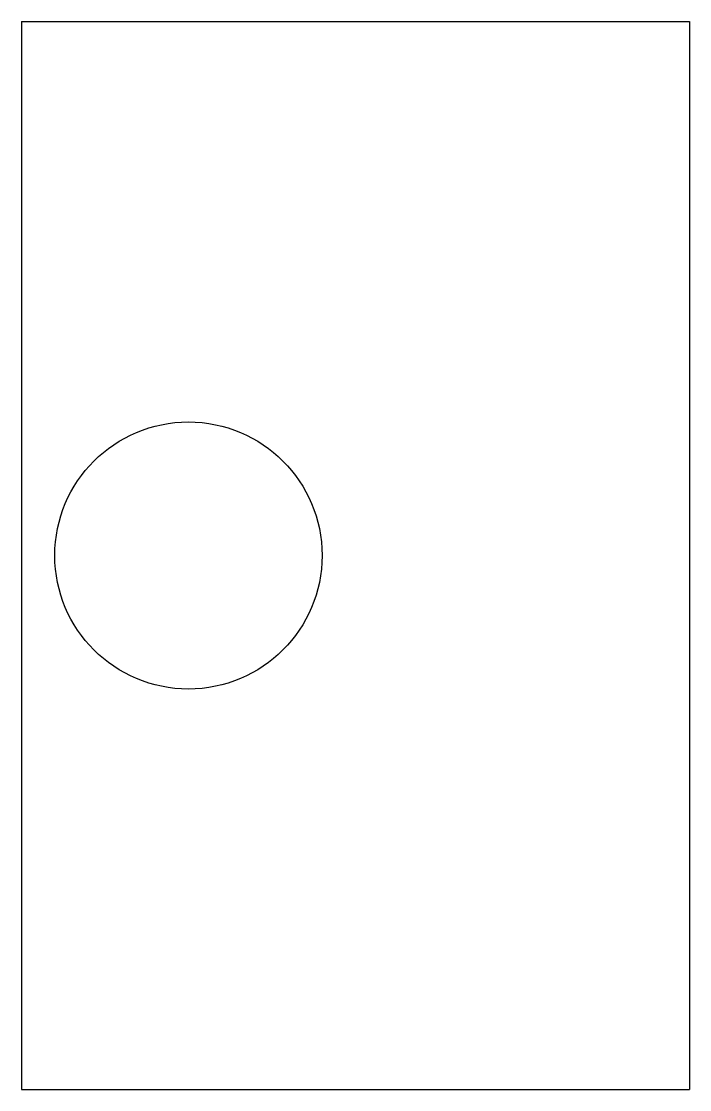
# Model space of a CAD drawing. Header units: millimetres. Extents: x 0 to 100, y 30 to 46.
# Drawn here: x 0 to 10, y 30.4 to 46.4 of the extents above.
import ezdxf

# ---------------------------------------------------------------- set-up
doc = ezdxf.new("R2010")
doc.units = ezdxf.units.MM

msp = doc.modelspace()

# ---------------------------------------------------------------- linework, layer by layer
for p, q in [((0, 46.4), (0, 30.4)), ((10, 46.4), (10, 30.4)), ((0, 46.4), (10, 46.4)), ((0, 30.4), (10, 30.4))]:
    msp.add_line(p, q)
msp.add_circle((2.499985, 38.4), 2)

doc.saveas('drawing.dxf')
